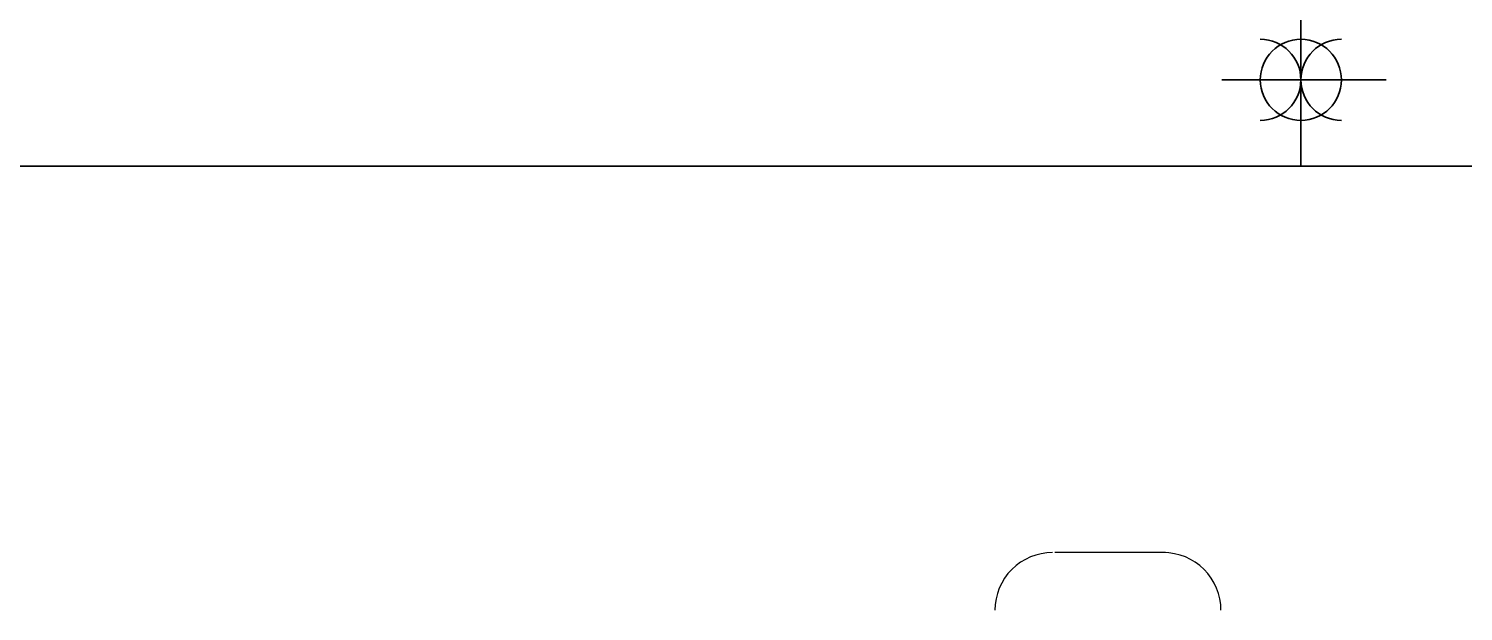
# Model space of a CAD drawing. Header units: millimetres. Extents: x -4 to 3776, y -4 to 4079.
# Drawn here: x 226.1 to 240.48, y 527.78 to 533.62 of the extents above; entities that cross this region are included whole.
import ezdxf
from ezdxf import colors
from ezdxf.entities.mleader import LeaderData, LeaderLine
from ezdxf.math import Vec2, Vec3

# ---------------------------------------------------------------- set-up
doc = ezdxf.new("R2010")
doc.units = ezdxf.units.MM
for name, color, linetype in [('01-equipment', 3, 'Continuous'), ('03-input', 3, 'Continuous'), ('BK_kedu', 255, 'Continuous'), ('PDF_1', 7, 'Continuous')]:
    doc.layers.add(name, color=color, linetype=linetype)
doc.layers.add('Sheet$GRID', color=254, linetype='Continuous', true_color=0xbebebe)
doc.styles.get("Standard").update_dxf_attribs({"font": 'arial.ttf'})

# ---------------------------------------------------------------- blocks, each defined once
blk = doc.blocks.new('救生艇侧视')
at = {"layer": '03-input', "color": 0, "linetype": 'Continuous'}
for p, q in [((0, -0.6), (0, -425.6)), ((-195.1, -213.1), (210.5, -213.1))]:
    blk.add_line(p, q, dxfattribs=at)
blk.add_circle((0, -213.1), 100, dxfattribs=at)
for centre, start, end in [((-100, -213.1), 270, 90), ((100, -213.1), 90, 270)]:
    blk.add_arc(centre, 100, start, end, dxfattribs=at)

msp = doc.modelspace()

# ---------------------------------------------------------------- linework, layer by layer
at = {"layer": 'PDF_1', "lineweight": 0}
msp.add_lwpolyline([(237.499, 528.367), (236.389, 528.367)], dxfattribs=at)
for centre, start, end in [((236.366, 527.789), 89.9998, 180.0002), ((237.476, 527.789), 359.9998, 90.0002)]:
    msp.add_arc(centre, 0.578, start, end, dxfattribs=at)
at = {"layer": 'Sheet$GRID'}
msp.add_lwpolyline([(0.007, 532.243), (870.358, 532.243)], dxfattribs=at)

# ---------------------------------------------------------------- block references
at = {"layer": '01-equipment', "linetype": 'Continuous', "xscale": 0.00406911675591271, "yscale": 0.00406911675591271, "zscale": 0.00406911675591271}
msp.add_blockref('救生艇侧视', (238.855, 533.975), dxfattribs=at)

# ---------------------------------------------------------------- leaders
at = {"layer": 'BK_kedu'}
ml = msp.add_multileader_mtext('Standard', dxfattribs=at)
ml.set_content('', color=256)
ml.set_leader_properties()
ml.build(insert=Vec2(0, 0))
ml.multileader.update_dxf_attribs({"text_right_attachment_type": 6, "dogleg_length": 0.36, "arrow_head_size": 0.18})
ctx = ml.context
ctx.base_point, ctx.char_height, ctx.arrow_head_size, ctx.landing_gap_size, ctx.plane_origin = Vec3(3775.999, 4079.328), 0.18, 0.18, 0.09, Vec3(3774.639, 4079.328)
ctx.right_attachment = 6
notes = []
notes.append((ctx, [(0, (0, 0, 0), (0, 0), (1, 0), 1, [])]))
ctx.mtext.insert, ctx.mtext.flow_direction = Vec3(3776.089, 4079.418), 5
for ctx, leaders in notes:
    for number, flags, end, landing, length, lines in leaders:
        leader = LeaderData()
        leader.index, (leader.has_last_leader_line, leader.has_dogleg_vector, leader.attachment_direction) = number, flags
        leader.last_leader_point, leader.dogleg_vector, leader.dogleg_length = Vec3(end), Vec3(landing), length
        for number, points, colour, breaks in lines:
            line = LeaderLine()
            line.index, line.vertices, line.color, line.breaks = number, Vec3.list(points), colors.encode_raw_color(colour), breaks
            leader.lines.append(line)
        ctx.leaders.append(leader)

doc.saveas('drawing.dxf')
